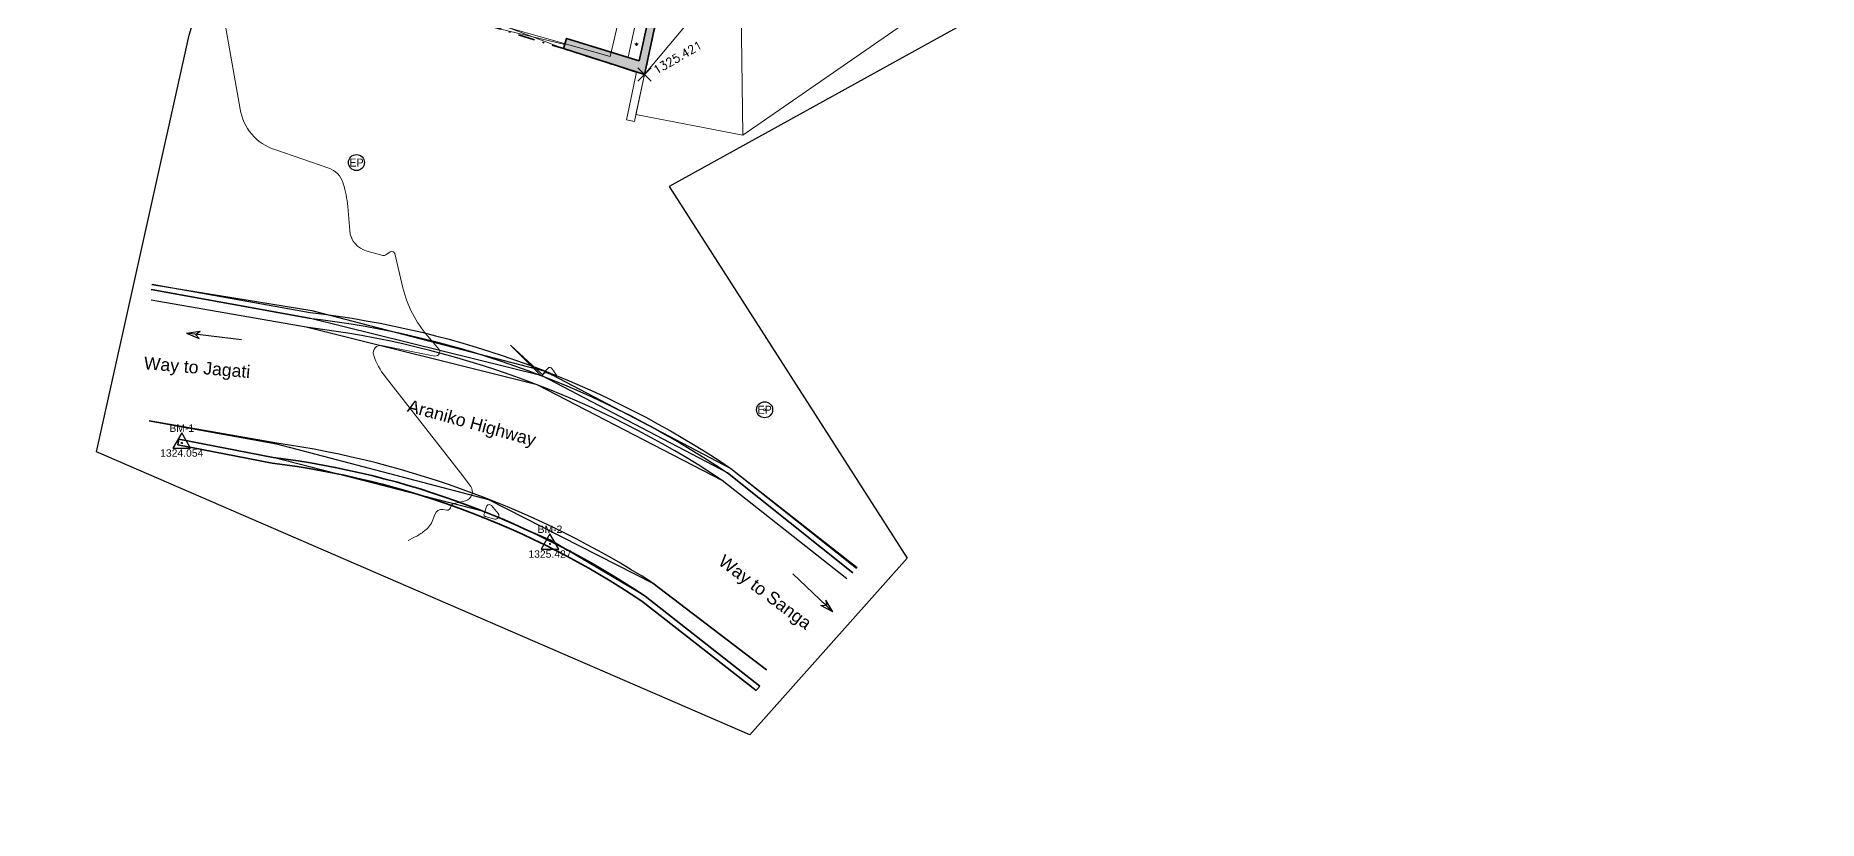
# Model space of a CAD drawing. Header units: metres. Extents: x 642473 to 642836, y 3061083 to 3061591.
# Drawn here: x 642623.6 to 642729.7, y 3061335.9 to 3061382.6 of the extents above; entities that cross this region are included whole.
import ezdxf
from ezdxf.enums import TextEntityAlignment as Align

# ---------------------------------------------------------------- set-up
doc = ezdxf.new("R2010")
doc.units = ezdxf.units.M
doc.header["$MEASUREMENT"] = 0
doc.header["$PDMODE"] = 3
doc.header["$PDSIZE"] = 0.4
doc.linetypes.add('DASHDOT', pattern=[1, 0.5, -0.25, 0, -0.25])
for name, color, linetype, lineweight in [('Arrow', 1, 'Continuous', 25), ('Cadastral PARCEL', 6, 'Continuous', 15), ('Garden', 3, 'Continuous', 9), ('Garden HATCH', 62, 'Continuous', 5), ('Gate', 7, 'Continuous', 15), ('House_Hatch', 8, 'Continuous', 0), ('Index_Contour', 8, 'Continuous', 20), ('Property Boundary', 1, 'DASHDOT', 35), ('Spot_Height', 7, 'Continuous', 15), ('TRUSS', 2, 'Continuous', 13), ('Wall', 250, 'Continuous', 35), ('Wall_Hatch', 33, 'Continuous', 5)]:
    doc.layers.add(name, color=color, linetype=linetype, lineweight=lineweight)
for name, color, linetype in [('Boundary', 6, 'Continuous'), ('Cadastral Map_CHITTAPOL 1KHA1', 7, 'Continuous'), ('Drain', 150, 'Continuous'), ('Electirc_Pole', 1, 'Continuous'), ('Features', 5, 'Continuous'), ('Metalled Road', 1, 'Continuous'), ('Traverse Point', 7, 'Continuous')]:
    doc.layers.add(name, color=color, linetype=linetype)
doc.styles.add('Arial', font='arial.ttf')
doc.styles.add('Comic_San', font='comic.ttf')
doc.styles.add('romans', font='romans.shx')
doc.styles.get("Standard").update_dxf_attribs({"font": 'arial.ttf'})
picture_1 = doc.add_image_def('image1.tif', size_in_pixel=(2338, 3307))

# ---------------------------------------------------------------- blocks, each defined once
blk = doc.blocks.new('ep')
at = {"layer": 'Electirc_Pole'}
blk.add_circle((0, 0), 0.159, dxfattribs=at)
at = {"layer": 'Electirc_Pole', "style": 'Comic_San'}
blk.add_text('EP', height=0.1588, dxfattribs=at).set_placement((0, 0), align=Align.MIDDLE)
blk = doc.blocks.new('Peg')
blk.add_lwpolyline([(0, 0.548), (-0.475, -0.274), (0.475, -0.274)], close=True)
for points in [[(0, 0), (-0.05, 0)], [(0, 0), (0, 0.05)], [(0, 0), (0.05, 0)], [(0, 0), (0, -0.05)]]:
    blk.add_lwpolyline(points)
at = {"style": 'Arial'}
for p in [(0.001, 0.795), (0.001, -0.544)]:
    blk.add_attdef('00', text='', height=0.4, dxfattribs=at).set_placement(p, align=Align.MIDDLE)

msp = doc.modelspace()

# ---------------------------------------------------------------- hatches: boundary and pattern name
at = {"layer": 'Garden HATCH'}
h = msp.add_hatch(dxfattribs=at)
h.set_pattern_fill('GRASS', color=256, scale=0.8, style=0)
h.set_pattern_definition([(90, (0, 0), (-0.5656854248, 0.5656854248), [0.15, -0.9813708504]), (45, (0, 0), (-0.56568542495, 0.56568542495), [0.15, -0.65]), (135, (0, 0), (-0.56568542495, -0.56568542495), [0.15, -0.65])])
h.paths.add_polyline_path([(642658.87, 3061381.33), (642659.53, 3061381.13), (642663.81, 3061400.52), (642664.77, 3061404.81), (642665.61, 3061407.39), (642664.22, 3061406.73), (642663.15, 3061401.02)])
at = {"layer": 'Wall_Hatch'}
h = msp.add_hatch(dxfattribs=at)
h.set_pattern_fill('GRAVEL', color=256, scale=2, style=0)
h.set_pattern_definition([(228.012787504, (1.44, 2), (-16, -18), [0.269072, -26.6381760941]), (184.969740728, (1.26, 1.8), (24, 2), [0.461736, -45.7118495225]), (132.510447078, (0.8, 1.76), (20, -21.9999999999997), [0.325576, -32.2320651922]), (267.273689006, (0.02, 1.26), (2, 40), [0.420476, -41.6271160833]), (292.833654178, (0, 0.84), (-10, 24), [0.41231, -40.8187462562]), (357.273689006, (0.16, 0.46), (-40, 2), [0.420476, -41.6271160833]), (37.6942404667, (0.58, 0.44), (-26, -20), [0.556058, -55.0496970978]), (72.255328375, (1.02, 0.78), (14, 44), [0.524976, -51.9726429936]), (121.429565615, (1.18, 1.28), (-16, 26), [0.4219, -41.7681462195]), (175.236358309, (0.96, 1.64), (22, -2), [0.481664, -23.6015251576]), (222.397437798, (0.48, 1.68), (-23.9999999999999, -22), [0.622896, -61.6667500096]), (138.814074834, (2, 1.24), (-14, 12), [0.212602, -21.0476896255]), (171.46923439, (1.84, 1.38), (26, -4), [0.404474, -40.0430228323]), (225, (1.44, 1.44), (-2e-16, -2), [0.282842, -2.5455851247]), (203.198590514, (1.3, 1.68), (10, 4), [0.152316, -15.0792302117]), (291.801409486, (1.16, 1.62), (-2, 6), [0.215406, -10.5549236143]), (30.963756532, (1.24, 1.42), (6, 4), [0.349858, -11.3120457897]), (161.565051177, (1.54, 1.6), (4, -2), [0.252982, -6.0715733203]), (16.389540334, (0, 1.62), (20, 6), [0.3544, -35.0856902933]), (70.346175942, (0.34, 1.72), (-8.0000000000024, -22.000000000007), [0.297322, -29.4348154946]), (293.198590514, (1.54, 2), (-4, 10), [0.30463, -14.9269162117]), (343.610459666, (1.66, 1.72), (-20, 6), [0.3544, -35.0856902933]), (339.44395478, (0, 0.38), (-10, 4), [0.34176, -16.7462474906]), (294.775140569, (0.32, 0.26), (-10, 22), [0.286356, -28.3492861266]), (66.801409486, (1.56, 0), (4, 10), [0.30463, -14.9269162117]), (17.3540246363, (1.68, 0.28), (-26, -8), [0.335262, -33.1908472285]), (69.44395478, (0.58, 0), (-4, -10), [0.17088, -16.9171274906]), (101.309932474, (1.44, 0), (-2, 8), [0.10198, -10.0960590272]), (165.963756532, (1.42, 0.1), (6, -2), [0.41231, -7.8339012512]), (186.009005957, (1.02, 0.2), (20, 2), [0.3821, -37.8278463491]), (303.690067526, (1.24, 1.24), (-2, 4), [0.288444, -6.9226585509]), (353.157226587, (1.4, 1), (34, -4.0000000000001), [0.503588, -49.855125248]), (60.945395901, (1.9, 0.94), (-8, -14), [0.205912, -20.385348282]), (90, (2, 1.12), (-2, 2), [0.12, -1.88]), (120.256437164, (0.98, 0.26), (8, -14), [0.277848, -27.5070399789]), (48.012787504, (0.84, 0.5), (16, 18), [0.538144, -26.3691040941]), (0, (1.2, 0.9), (2, 2), [0.52, -1.48]), (325.304846469, (1.72, 0.9), (20.0000000000003, -13.9999999999997), [0.316228, -31.3065486017]), (254.054604099, (1.98, 0.72), (-2, -8), [0.291204, -14.2690157786]), (207.645975364, (1.9, 0.44), (-38, -20), [0.47413, -46.9389483645]), (175.42607874, (1.48, 0.22), (-26, 2), [0.501598, -49.658146816])])
h.paths.add_polyline_path([(642659.53, 3061381.13), (642663.81, 3061400.52), (642664.77, 3061404.81), (642665.61, 3061407.39), (642666.17, 3061407.21), (642665.32, 3061404.6), (642664.18, 3061400.44), (642659.85, 3061380.3), (642655.02, 3061381.85), (642655.21, 3061382.46)])

# ---------------------------------------------------------------- linework, layer by layer
at = {"layer": 'Arrow'}
for points in [[(642635.86, 3061364.49), (642632.59, 3061364.89), (642633.39, 3061365.01)], [(642635.86, 3061364.49), (642632.59, 3061364.89), (642633.34, 3061364.58)], [(642633.34, 3061364.58), (642633.12, 3061364.82), (642633.39, 3061365.01)], [(642668.67, 3061350.55), (642671.07, 3061348.28), (642670.64, 3061348.98)], [(642668.67, 3061350.55), (642671.07, 3061348.28), (642670.35, 3061348.67)], [(642670.64, 3061348.98), (642670.68, 3061348.65), (642670.35, 3061348.67)]]:
    msp.add_lwpolyline(points, dxfattribs=at)
at = {"layer": 'Boundary'}
msp.add_polyline3d([(642641.56, 3061466.59, 0), (642686.72, 3061468.94, 0), (642700.64, 3061471.5, 0), (642700.93, 3061457.96, 0), (642691.99, 3061414.41, 0), (642692.04, 3061400.88, 0), (642687.56, 3061388.15, 0), (642661.32, 3061373.63, 0), (642675.49, 3061351.48, 0), (642666.11, 3061340.95, 0), (642627.23, 3061357.83, 0), (642632.75, 3061382.64, 0), (642633.96, 3061386.66, 0), (642644.95, 3061387.45, 0), (642652.35, 3061410.17, 0), (642635.94, 3061416.78, 0), (642649.05, 3061455.82, 0), (642642.04, 3061457.53, 0)], close=True, dxfattribs=at)
at = {"layer": 'Cadastral PARCEL', "elevation": 1326.17}
msp.add_lwpolyline([(642662.9, 3061403.15), (642657.8, 3061381.38), (642647.71, 3061384.23)], dxfattribs=at)
at = {"layer": 'Drain'}
for points in [[(642630.53, 3061367.82), (642639.94, 3061366.13, -0.120068), (642664.99, 3061356.83), (642672.46, 3061350.88)], [(642630.47, 3061367.49), (642639.89, 3061365.79, -0.120055), (642664.79, 3061356.56), (642672.25, 3061350.62)]]:
    msp.add_lwpolyline(points, format="xyb", dxfattribs=at)
at = {"layer": 'Features'}
for points in [[(642630.52, 3061367.8, 0), (642640.04, 3061366.24, 0), (642653.94, 3061362.63, 0), (642664.98, 3061356.82, 0), (642672.5, 3061350.93, 0)], [(642672.25, 3061350.62, 0), (642664.79, 3061356.56, 0), (642653.75, 3061362.35, 0), (642639.89, 3061365.79, 0), (642630.47, 3061367.49, 0)], [(642671.9, 3061350.26, 0), (642664.48, 3061356.12, 0), (642653.46, 3061361.82, 0), (642639.7, 3061365.24, 0), (642630.48, 3061366.85, 0)], [(642630.36, 3061359.66, 0), (642637.94, 3061358.3, 0), (642650.57, 3061354.99, 0), (642660.34, 3061350, 0), (642667.12, 3061344.84, 0)], [(642666.71, 3061343.86, 0), (642659.88, 3061349.22, 0), (642654.25, 3061352.55, 0), (642650.35, 3061354.25, 0), (642637.75, 3061357.49, 0)]]:
    msp.add_polyline3d(points, dxfattribs=at)
at = {"layer": 'Garden', "elevation": 1325.58}
msp.add_lwpolyline([(642658.87, 3061381.33), (642659.53, 3061381.13), (642663.81, 3061400.52), (642664.77, 3061404.81), (642665.61, 3061407.39), (642664.22, 3061406.73), (642663.15, 3061401.02)], close=True, dxfattribs=at)
at = {"layer": 'Garden'}
msp.add_lwpolyline([(642659.25, 3061377.5), (642658.77, 3061377.6), (642659.37, 3061380.45), (642659.85, 3061380.3)], close=True, dxfattribs=at)
msp.add_lwpolyline([(642666.49, 3061343.59), (642666.71, 3061343.86)], dxfattribs=at)
msp.add_circle((642667, 3061360.33), 0.0579, dxfattribs=at)
at = {"layer": 'Gate'}
msp.add_lwpolyline([(642651.29, 3061383), (642651.36, 3061383.24), (642655.02, 3061381.85), (642655.1, 3061382.09)], close=True, dxfattribs=at)
at = {"layer": 'House_Hatch'}
for points, elevation in [([(642665.7, 3061376.73), (642665.32, 3061404.6)], 1325.74), ([(642674.96, 3061398.37), (642659.85, 3061380.3)], 1325.42)]:
    msp.add_lwpolyline(points, dxfattribs=dict(at, elevation=elevation))
at = {"layer": 'Index_Contour', "elevation": 1325}
for points in [[(642634.66, 3061384.54), (642635.77, 3061378.25, 0.279465), (642637.84, 3061375.83), (642641.05, 3061374.72, -0.246006), (642641.9, 3061373.83), (642641.91, 3061373.79, -0.05743), (642642.18, 3061372.45), (642642.3, 3061371.01, 0.322707), (642643.33, 3061369.78), (642644.27, 3061369.53, 0.152684), (642644.37, 3061369.53), (642644.41, 3061369.55, 0.073943), (642644.5, 3061369.59), (642644.71, 3061369.73, -0.508547), (642644.98, 3061369.63), (642645.47, 3061367.6, 0.122657), (642646.95, 3061364.71), (642647.61, 3061363.94, -0.651182), (642647.37, 3061363.53), (642644.2, 3061364.16, 0.55108), (642643.72, 3061363.61), (642643.73, 3061363.56, 0.089418), (642644.41, 3061362.3), (642648.9, 3061356.56), (642649.5, 3061355.76, -0.521809), (642649.2, 3061354.91), (642648.51, 3061354.74, 0.290372), (642648.31, 3061354.54), (642648.29, 3061354.49, -0.386686), (642648.09, 3061354.35), (642647.85, 3061354.38, 0.354319), (642647.36, 3061354.09), (642647.24, 3061353.76, -0.148261), (642646.77, 3061353.13), (642646.67, 3061353.05, -0.049282), (642646.12, 3061352.71), (642645.78, 3061352.54)], [(642654.33, 3061362.79), (642654.6, 3061362.38, -0.672863), (642654.54, 3061362.3), (642654.34, 3061362.39), (642654.03, 3061362.52, 0.361848), (642653.84, 3061362.46), (642653.81, 3061362.42, -0.464144), (642653.64, 3061362.4), (642651.87, 3061364.17, -0.821047), (642651.88, 3061364.18), (642653.69, 3061362.48, 0.451321), (642653.85, 3061362.5), (642653.88, 3061362.54, -0.036827), (642654.03, 3061362.73), (642654.11, 3061362.81, -0.478528), (642654.33, 3061362.79)], [(642650.94, 3061353.81), (642650.36, 3061353.96, -0.409093), (642650.29, 3061354.08), (642650.3, 3061354.12, -0.020392), (642650.36, 3061354.31), (642650.44, 3061354.56, -0.559986), (642650.73, 3061354.62), (642651.14, 3061354.14, -0.667383), (642650.94, 3061353.81)]]:
    msp.add_lwpolyline(points, format="xyb", dxfattribs=at)
at = {"layer": 'Metalled Road'}
for points, elevation in [([(642671.9, 3061350.26), (642664.48, 3061356.12, 0.117284), (642639.7, 3061365.24), (642630.48, 3061366.85)], 1326.98), ([(642667.12, 3061344.84), (642660.34, 3061350, 0.106707), (642637.96, 3061358.34), (642630.36, 3061359.66)], 1326.38)]:
    msp.add_lwpolyline(points, format="xyb", dxfattribs=dict(at, elevation=elevation))
at = {"layer": 'Property Boundary', "ltscale": 2, "elevation": 1326.24, "flags": 128}
msp.add_lwpolyline([(642648.33, 3061383.89), (642651.29, 3061383), (642655.02, 3061381.85), (642659.85, 3061380.3), (642664.19, 3061400.46), (642675.05, 3061397.97), (642674.47, 3061388.38), (642674.99, 3061388.99), (642678.31, 3061391.17), (642687.08, 3061391.42), (642688.52, 3061402.94), (642692, 3061414.37), (642682.49, 3061418.69), (642677.71, 3061420.81), (642678.99, 3061428.27), (642679.46, 3061431.14), (642680.45, 3061431.24), (642681.44, 3061431.7), (642682.08, 3061432.39), (642685.1, 3061444.57), (642686.08, 3061461.24), (642652.53, 3061457.86), (642651.89, 3061456.91), (642646.64, 3061439.82), (642643.21, 3061428.87), (642639.53, 3061416.96), (642650.57, 3061412.71), (642653.83, 3061411.48), (642653.1, 3061407.42)], close=True, dxfattribs=at)
at = {"layer": 'Spot_Height'}
msp.add_point((642659.85, 3061380.3, 1325.42), dxfattribs=at)
at = {"layer": 'TRUSS', "elevation": 1325.42}
msp.add_lwpolyline([(642687.08, 3061391.42), (642678.31, 3061391.17), (642674.99, 3061388.99), (642674.47, 3061388.38), (642675.05, 3061397.97), (642674.96, 3061398.37), (642665.32, 3061404.6), (642664.19, 3061400.46), (642659.85, 3061380.3), (642659.34, 3061377.92), (642665.71, 3061376.69), (642675.98, 3061383.8), (642676.12, 3061383.59), (642676.66, 3061384.57), (642676.8, 3061384.36)], close=True, dxfattribs=at)
at = {"layer": 'Wall', "elevation": 1325.42}
msp.add_lwpolyline([(642659.53, 3061381.13), (642663.81, 3061400.52), (642664.77, 3061404.81), (642665.61, 3061407.39), (642666.17, 3061407.21), (642665.32, 3061404.6), (642664.18, 3061400.44), (642659.85, 3061380.3), (642655.02, 3061381.85), (642655.21, 3061382.46)], close=True, dxfattribs=at)
at = {"layer": 'Wall', "elevation": 1326.38}
msp.add_lwpolyline([(642666.49, 3061343.59), (642659.68, 3061348.93, 0.116864), (642637.69, 3061357.15), (642632.07, 3061358.23), (642632.13, 3061358.58), (642637.75, 3061357.49, -0.116872), (642659.88, 3061349.22), (642666.71, 3061343.86)], format="xyb", dxfattribs=at)

# ---------------------------------------------------------------- block references
at = {"layer": 'Electirc_Pole', "xscale": 3, "yscale": 3, "zscale": 3}
for p in [(642642.7, 3061375.06, 864.96), (642667, 3061360.33, 864.96)]:
    msp.add_blockref('ep', p, dxfattribs=at)
at = {"layer": 'Traverse Point'}
ref = msp.add_blockref('Peg', (642632.3, 3061358.35), dxfattribs=dict(at, xscale=1.102782962028868, yscale=1.102782962028868, zscale=1.102782962028868))
ref.add_attrib('00', 'BM-1', dxfattribs={"layer": '0', "height": 0.441, "style": 'Arial'}).set_placement((642632.3, 3061359.23, 1131.92), align=Align.MIDDLE)
ref.add_attrib('00', '1324.054', dxfattribs={"layer": '0', "height": 0.441, "style": 'Arial'}).set_placement((642632.3, 3061357.75, 1131.92), align=Align.MIDDLE)
ref = msp.add_blockref('Peg', (642654.22, 3061352.33), dxfattribs=dict(at, xscale=1.102782962028868, yscale=1.102782962028868, zscale=1.102782962028868))
ref.add_attrib('00', 'BM-2', dxfattribs={"layer": '0', "height": 0.441, "style": 'Arial'}).set_placement((642654.22, 3061353.21, 1131.92), align=Align.MIDDLE)
ref.add_attrib('00', '1325.427', dxfattribs={"layer": '0', "height": 0.441, "style": 'Arial'}).set_placement((642654.22, 3061351.73, 1131.92), align=Align.MIDDLE)

# ---------------------------------------------------------------- texts
for s, rotation, p in [('Way to Jagati', 355.1706, (642630.02, 3061362.75)), ('Araniko Highway', 344.663, (642645.68, 3061360.23)), ('Way to Sanga', 323.0364, (642664.18, 3061351.15))]:
    msp.add_text(s, height=0.75, rotation=rotation).set_placement(p)
at = {"layer": 'Spot_Height', "style": 'romans'}
msp.add_text('1325.421', height=0.5, rotation=30, dxfattribs=at).set_placement((642660.55, 3061380.3))

# ---------------------------------------------------------------- pictures from other files: only their frames are drawn
at = {"layer": 'Cadastral Map_CHITTAPOL 1KHA1'}
image = msp.add_image(picture_1, insert=(642472.87, 3061087.4), size_in_units=(356.31, 503.99), rotation=-0.7627, dxfattribs=at)
image.dxf.flags = 7

doc.saveas('drawing.dxf')
